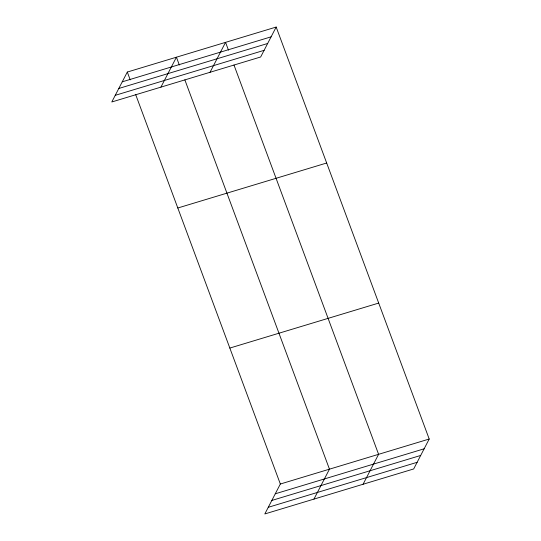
<?xml version="1.0" encoding="UTF-8"?>
<svg xmlns="http://www.w3.org/2000/svg" width="541" height="541" viewBox="0 0 541 541"><rect width="100%" height="100%" fill="white"/><g stroke="black" fill="none" stroke-linecap="round" stroke-linejoin="round"><path stroke-width="0.81" d="M276.174 27.05L127.311 72.048L111.798 101.979L260.661 56.981L276.174 27.05L429.202 439.022L413.689 468.952L264.826 513.95L280.339 484.019L429.202 439.022M160.92 87.128L176.434 57.197L179.335 65.015M210.043 72.278L225.563 42.347L228.464 50.164M313.949 499.1L329.462 469.169L184.853 79.858M363.079 484.249L378.592 454.318L233.976 65.008M122.239 81.826L271.109 36.829M118.797 88.474L267.66 43.476M115.24 95.331L264.109 50.333M177.806 208.001L326.676 163.003M229.837 348.066L378.707 303.068M275.268 493.798L424.137 448.8M271.825 500.445L420.688 455.448M268.268 507.302L417.138 462.305M127.311 72.048L130.212 79.858M135.723 94.709L280.339 484.019"/></g></svg>
